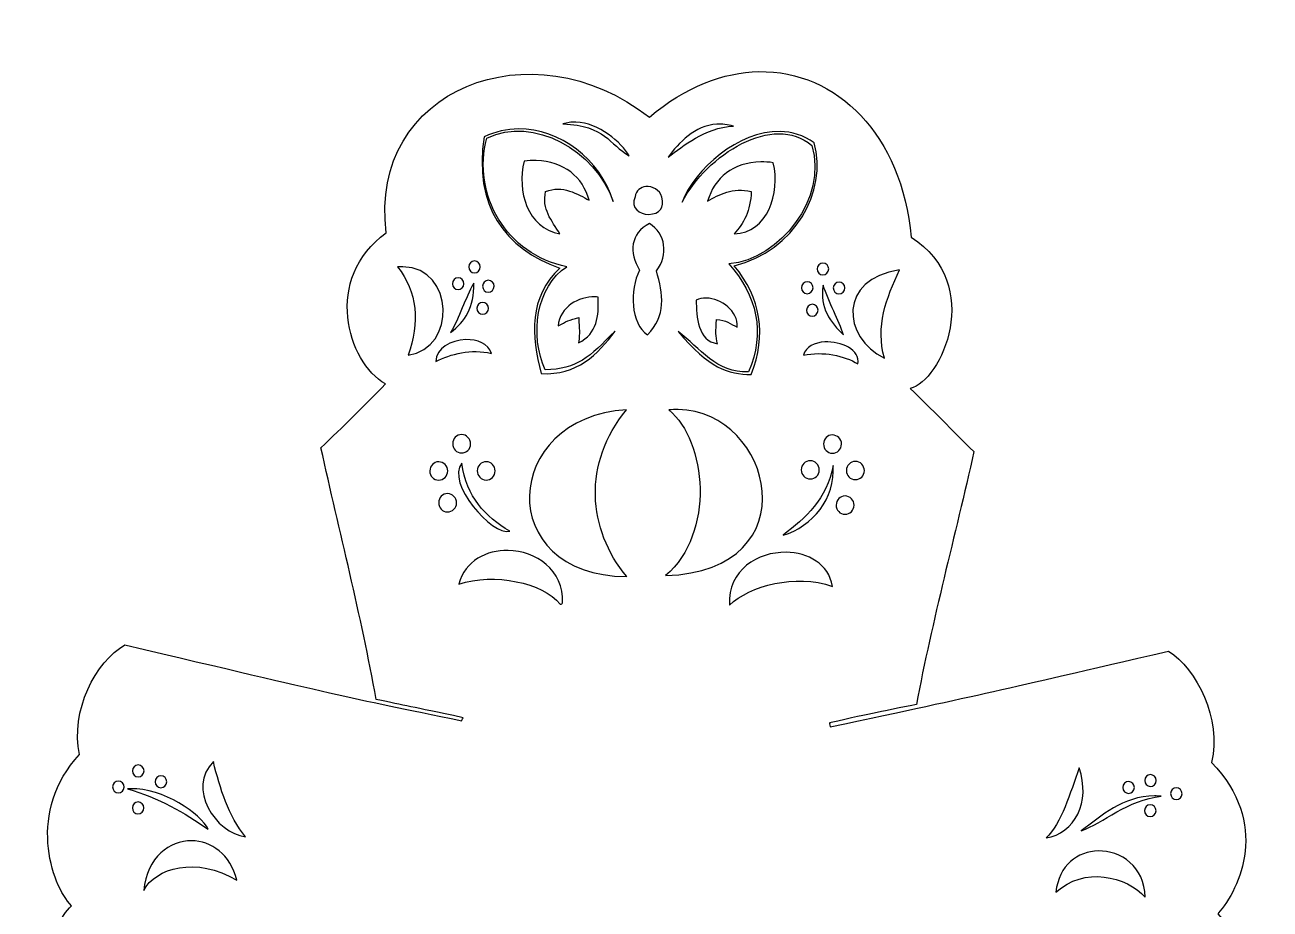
# Model space of a CAD drawing. Header units: centimetres. Extents: x -5.4 to 5.5, y -5 to 10.6.
# Drawn here: x -5.44 to 5.48, y 2.88 to 10.63 of the extents above; entities that cross this region are included whole.
import ezdxf

# ---------------------------------------------------------------- set-up
doc = ezdxf.new("R2010")
doc.units = ezdxf.units.CM
doc.header["$MEASUREMENT"] = 0
doc.layers.add('Layer 1', color=7, linetype='Continuous')

msp = doc.modelspace()

# ---------------------------------------------------------------- linework, layer by layer
at = {"layer": 'Layer 1', "color": 30}
for points, knots in [([(0.99781, 10.22204), (0.68778, 10.2168), (0.35603, 10.09139), (0.03787, 9.82269), (0.03787, 9.82269), (-0.99643, 10.63162), (-2.42919, 10.07004), (-2.26897, 8.80901), (-2.26897, 8.80901), (-2.82344, 8.40969), (-2.61031, 7.67747), (-2.27641, 7.48444), (-2.27641, 7.48444), (-2.45864, 7.29214), (-2.65015, 7.10892), (-2.84113, 6.92551), (-2.84113, 6.92551), (-2.67789, 6.19019), (-2.49116, 5.46082), (-2.35661, 4.71955), (-2.35661, 4.71955), (-2.09047, 4.66338), (-2.07008, 4.66033), (-1.59428, 4.55997), (-1.59428, 4.55997), (-1.60575, 4.54079), (-1.60587, 4.5419), (-1.60503, 4.53351), (-1.60503, 4.53351), (-2.65036, 4.74461), (-2.67379, 4.75408), (-4.55844, 5.19745), (-4.55844, 5.19745), (-4.81676, 5.05476), (-5.03956, 4.61577), (-4.95614, 4.23585), (-4.95614, 4.23585), (-5.42023, 3.75039), (-5.20814, 3.09184), (-5.02725, 2.91211), (-5.02725, 2.91211), (-5.21847, 2.74214), (-5.43564, 2.05873), (-4.97103, 1.6388), (-4.97103, 1.6388), (-5.07201, 1.24442), (-4.80961, 0.78864), (-4.59565, 0.66232), (-4.59565, 0.66232), (-2.93792, 1.01713), (-2.92215, 1.01973), (-1.63976, 1.29071), (-1.63976, 1.29071), (-1.61511, 1.29465), (-1.63366, 1.27191), (-1.6348, 1.25929), (-1.6348, 1.25929), (-1.99486, 1.1846), (-1.99308, 1.18653), (-2.37812, 1.10468), (-2.37812, 1.10468), (-2.51907, 0.36774), (-2.7231, -0.35496), (-2.88909, -1.0864), (-2.88909, -1.0864), (-2.69911, -1.26742), (-2.52046, -1.4597), (-2.33099, -1.6412), (-2.33099, -1.6412), (-2.66353, -1.77444), (-2.97192, -2.5246), (-2.33843, -2.96577), (-2.33843, -2.96577), (-2.58879, -4.14268), (-1.09391, -5.0306), (-0.05557, -4.01749), (-0.05557, -4.01749), (0.80616, -4.96632), (2.61625, -4.10729), (2.26036, -3.00381), (2.26036, -3.00381), (2.78261, -2.62492), (2.6924, -1.9676), (2.26863, -1.67924), (2.26863, -1.67924), (2.4497, -1.48574), (2.64385, -1.30442), (2.83418, -1.12031), (2.83418, -1.12031), (2.67197, -0.38797), (2.48557, 0.33893), (2.34884, 1.07656), (2.34884, 1.07656), (2.07284, 1.13728), (2.01518, 1.1503), (1.59891, 1.25185), (1.59891, 1.25185), (1.59711, 1.25513), (1.59618, 1.25621), (1.59477, 1.25846), (1.59477, 1.25846), (1.5888, 1.23303), (1.57569, 1.28906), (1.59477, 1.25846), (1.59477, 1.25846), (1.59591, 1.26331), (1.59702, 1.27031), (1.59726, 1.28244), (1.59726, 1.28244), (2.57835, 1.04156), (3.54677, 0.80595), (4.54985, 0.60775), (4.54985, 0.60775), (4.8774, 0.7806), (4.99468, 1.22621), (4.94838, 1.56935), (4.94838, 1.56935), (5.31677, 1.8902), (5.35529, 2.50294), (5.01866, 2.841), (5.01866, 2.841), (5.21888, 3.06194), (5.47733, 3.64001), (4.96409, 4.1664), (4.96409, 4.1664), (5.05577, 4.55319), (4.83259, 4.98464), (4.58789, 5.14371), (4.58789, 5.14371), (3.05757, 4.78668), (3.01738, 4.77907), (1.6229, 4.47894), (1.6229, 4.47894), (1.61199, 4.51906), (1.62022, 4.49167), (1.61629, 4.51449), (1.61629, 4.51449), (2.01759, 4.60458), (2.07181, 4.61464), (2.37697, 4.67489), (2.37697, 4.67489), (2.51754, 5.41195), (2.71687, 6.15995), (2.88216, 6.8916), (2.88216, 6.8916), (2.6918, 7.07223), (2.51353, 7.26572), (2.32323, 7.4464), (2.32323, 7.4464), (2.59356, 7.50225), (2.98139, 8.35942), (2.33067, 8.77097), (2.33067, 8.77097), (2.25408, 9.66532), (1.67991, 10.23358), (0.99783, 10.22204), (0.99783, 10.22204), (0.99783, 10.22204), (0.99781, 10.22204), (0.99781, 10.22204)], [0, 0, 0, 0, 0.02439024, 0.02439024, 0.02439024, 0.02439024, 0.04878049, 0.04878049, 0.04878049, 0.04878049, 0.07317073, 0.07317073, 0.07317073, 0.07317073, 0.09756098, 0.09756098, 0.09756098, 0.09756098, 0.12195122, 0.12195122, 0.12195122, 0.12195122, 0.14634146, 0.14634146, 0.14634146, 0.14634146, 0.17073171, 0.17073171, 0.17073171, 0.17073171, 0.19512195, 0.19512195, 0.19512195, 0.19512195, 0.2195122, 0.2195122, 0.2195122, 0.2195122, 0.24390244, 0.24390244, 0.24390244, 0.24390244, 0.26829268, 0.26829268, 0.26829268, 0.26829268, 0.29268293, 0.29268293, 0.29268293, 0.29268293, 0.31707317, 0.31707317, 0.31707317, 0.31707317, 0.34146341, 0.34146341, 0.34146341, 0.34146341, 0.36585366, 0.36585366, 0.36585366, 0.36585366, 0.3902439, 0.3902439, 0.3902439, 0.3902439, 0.41463415, 0.41463415, 0.41463415, 0.41463415, 0.43902439, 0.43902439, 0.43902439, 0.43902439, 0.46341463, 0.46341463, 0.46341463, 0.46341463, 0.48780488, 0.48780488, 0.48780488, 0.48780488, 0.51219512, 0.51219512, 0.51219512, 0.51219512, 0.53658537, 0.53658537, 0.53658537, 0.53658537, 0.56097561, 0.56097561, 0.56097561, 0.56097561, 0.58536585, 0.58536585, 0.58536585, 0.58536585, 0.6097561, 0.6097561, 0.6097561, 0.6097561, 0.63414634, 0.63414634, 0.63414634, 0.63414634, 0.65853659, 0.65853659, 0.65853659, 0.65853659, 0.68292683, 0.68292683, 0.68292683, 0.68292683, 0.70731707, 0.70731707, 0.70731707, 0.70731707, 0.73170732, 0.73170732, 0.73170732, 0.73170732, 0.75609756, 0.75609756, 0.75609756, 0.75609756, 0.7804878, 0.7804878, 0.7804878, 0.7804878, 0.80487805, 0.80487805, 0.80487805, 0.80487805, 0.82926829, 0.82926829, 0.82926829, 0.82926829, 0.85365854, 0.85365854, 0.85365854, 0.85365854, 0.87804878, 0.87804878, 0.87804878, 0.87804878, 0.90243902, 0.90243902, 0.90243902, 0.90243902, 0.92682927, 0.92682927, 0.92682927, 0.92682927, 0.95121951, 0.95121951, 0.95121951, 0.95121951, 1, 1, 1, 1]), ([(-1.10976, 9.72016), (-0.74837, 9.723), (-0.39326, 9.45751), (-0.2788, 9.08268), (-0.2788, 9.08268), (-0.43863, 9.53771), (-0.97636, 9.83454), (-1.3884, 9.63996), (-1.3884, 9.63996), (-1.51881, 9.14561), (-1.21557, 8.61529), (-0.68478, 8.51217), (-0.68478, 8.51217), (-0.9553, 8.34548), (-1.01378, 7.90745), (-0.87577, 7.60845), (-0.87577, 7.60845), (-0.59604, 7.61463), (-0.4899, 7.71678), (-0.26392, 7.94828), (-0.26392, 7.94828), (-0.4126, 7.7438), (-0.60114, 7.55645), (-0.90967, 7.57621), (-0.90967, 7.57621), (-0.99905, 7.90497), (-1.02047, 8.24958), (-0.74678, 8.49977), (-0.74678, 8.49977), (-1.22754, 8.66444), (-1.50799, 9.05348), (-1.40989, 9.65071), (-1.40989, 9.65071), (-1.31291, 9.69698), (-1.21094, 9.71937), (-1.10975, 9.72016), (-1.10975, 9.72016), (-1.10975, 9.72016), (-1.10976, 9.72016), (-1.10976, 9.72016)], [0, 0, 0, 0, 0.09090909, 0.09090909, 0.09090909, 0.09090909, 0.18181818, 0.18181818, 0.18181818, 0.18181818, 0.27272727, 0.27272727, 0.27272727, 0.27272727, 0.36363636, 0.36363636, 0.36363636, 0.36363636, 0.45454545, 0.45454545, 0.45454545, 0.45454545, 0.54545455, 0.54545455, 0.54545455, 0.54545455, 0.63636364, 0.63636364, 0.63636364, 0.63636364, 0.72727273, 0.72727273, 0.72727273, 0.72727273, 0.81818182, 0.81818182, 0.81818182, 0.81818182, 1, 1, 1, 1]), ([(1.18301, 9.69784), (1.28561, 9.69541), (1.38687, 9.66557), (1.48067, 9.59945), (1.48067, 9.59945), (1.60357, 9.17218), (1.30896, 8.65181), (0.78118, 8.52045), (0.78118, 8.52045), (1.016, 8.23791), (1.0659, 7.91833), (0.93084, 7.56712), (0.93084, 7.56712), (0.72551, 7.56895), (0.56241, 7.62368), (0.28923, 7.94332), (0.28923, 7.94332), (0.48198, 7.80064), (0.62659, 7.57703), (0.90521, 7.59192), (0.90521, 7.59192), (1.05863, 7.9304), (0.9775, 8.26614), (0.73488, 8.53615), (0.73488, 8.53615), (1.18256, 8.57777), (1.60349, 9.11611), (1.46001, 9.57464), (1.46001, 9.57464), (1.12549, 9.86576), (0.53957, 9.49268), (0.32478, 9.07855), (0.32478, 9.07855), (0.43413, 9.36522), (0.81659, 9.70651), (1.18302, 9.69784), (1.18302, 9.69784), (1.18302, 9.69784), (1.18301, 9.69784), (1.18301, 9.69784)], [0, 0, 0, 0, 0.09090909, 0.09090909, 0.09090909, 0.09090909, 0.18181818, 0.18181818, 0.18181818, 0.18181818, 0.27272727, 0.27272727, 0.27272727, 0.27272727, 0.36363636, 0.36363636, 0.36363636, 0.36363636, 0.45454545, 0.45454545, 0.45454545, 0.45454545, 0.54545455, 0.54545455, 0.54545455, 0.54545455, 0.63636364, 0.63636364, 0.63636364, 0.63636364, 0.72727273, 0.72727273, 0.72727273, 0.72727273, 0.81818182, 0.81818182, 0.81818182, 0.81818182, 1, 1, 1, 1]), ([(-0.60788, 9.78052), (-0.40526, 9.7759), (-0.20785, 9.5985), (-0.13907, 9.48451), (-0.13907, 9.48451), (-0.31608, 9.58319), (-0.34604, 9.75112), (-0.72033, 9.76315), (-0.72033, 9.76315), (-0.68325, 9.7756), (-0.64541, 9.78137), (-0.60788, 9.78051), (-0.60788, 9.78051), (-0.60788, 9.78051), (-0.60788, 9.78052), (-0.60788, 9.78052)], [0, 0, 0, 0, 0.2, 0.2, 0.2, 0.2, 0.4, 0.4, 0.4, 0.4, 0.6, 0.6, 0.6, 0.6, 1, 1, 1, 1]), ([(0.62904, 9.7615), (0.67437, 9.76401), (0.72263, 9.75896), (0.77456, 9.74414), (0.77456, 9.74414), (0.51468, 9.72992), (0.34085, 9.57204), (0.20074, 9.47211), (0.20074, 9.47211), (0.29566, 9.59686), (0.43258, 9.75063), (0.62903, 9.7615), (0.62903, 9.7615), (0.62903, 9.7615), (0.62904, 9.7615), (0.62904, 9.7615)], [0, 0, 0, 0, 0.2, 0.2, 0.2, 0.2, 0.4, 0.4, 0.4, 0.4, 0.6, 0.6, 0.6, 0.6, 1, 1, 1, 1]), ([(-0.9535, 9.44235), (-0.71214, 9.43518), (-0.5447, 9.30004), (-0.4913, 9.09426), (-0.4913, 9.09426), (-0.58507, 9.14726), (-0.72858, 9.23261), (-0.87164, 9.17033), (-0.87164, 9.17033), (-0.90958, 9.02008), (-0.81836, 8.91698), (-0.74679, 8.79909), (-0.74679, 8.79909), (-1.03482, 8.8574), (-1.12344, 9.17188), (-1.06098, 9.4374), (-1.06098, 9.4374), (-1.0236, 9.44177), (-0.98797, 9.44338), (-0.95349, 9.44236), (-0.95349, 9.44236), (-0.95349, 9.44236), (-0.9535, 9.44235), (-0.9535, 9.44235)], [0, 0, 0, 0, 0.14285714, 0.14285714, 0.14285714, 0.14285714, 0.28571429, 0.28571429, 0.28571429, 0.28571429, 0.42857143, 0.42857143, 0.42857143, 0.42857143, 0.57142857, 0.57142857, 0.57142857, 0.57142857, 0.71428571, 0.71428571, 0.71428571, 0.71428571, 1, 1, 1, 1]), ([(1.01434, 9.43077), (1.04887, 9.43135), (1.08519, 9.42913), (1.12266, 9.42416), (1.12266, 9.42416), (1.18655, 9.16065), (1.07656, 8.80619), (0.77953, 8.80074), (0.77953, 8.80074), (0.86499, 8.88839), (0.92298, 9.00414), (0.93001, 9.17116), (0.93001, 9.17116), (0.76843, 9.21131), (0.64673, 9.14389), (0.54802, 9.08765), (0.54802, 9.08765), (0.60533, 9.2913), (0.77266, 9.42675), (1.01435, 9.43078), (1.01435, 9.43078), (1.01435, 9.43078), (1.01434, 9.43077), (1.01434, 9.43077)], [0, 0, 0, 0, 0.14285714, 0.14285714, 0.14285714, 0.14285714, 0.28571429, 0.28571429, 0.28571429, 0.28571429, 0.42857143, 0.42857143, 0.42857143, 0.42857143, 0.57142857, 0.57142857, 0.57142857, 0.57142857, 0.71428571, 0.71428571, 0.71428571, 0.71428571, 1, 1, 1, 1]), ([(0.00562, 9.21414), (0.06366, 9.22016), (0.12944, 9.18622), (0.14535, 9.12236), (0.14535, 9.12236), (0.1674, 9.02814), (0.13244, 8.97491), (0.03125, 8.97105), (0.03125, 8.97105), (-0.04859, 8.97258), (-0.12913, 9.02513), (-0.08781, 9.12401), (-0.08781, 9.12401), (-0.08015, 9.18069), (-0.03952, 9.20945), (0.00562, 9.21414)], [0, 0, 0, 0, 0.2, 0.2, 0.2, 0.2, 0.4, 0.4, 0.4, 0.4, 0.6, 0.6, 0.6, 0.6, 1, 1, 1, 1]), ([(0.03787, 8.89003), (0.18007, 8.80354), (0.20761, 8.61478), (0.09905, 8.47662), (0.09905, 8.47662), (0.15914, 8.27247), (0.18517, 8.08027), (0.02216, 7.91521), (0.02216, 7.91521), (-0.12944, 8.01496), (-0.13618, 8.3085), (-0.04895, 8.48158), (-0.04895, 8.48158), (-0.14022, 8.63443), (-0.13171, 8.80785), (0.03787, 8.89003)], [0, 0, 0, 0, 0.2, 0.2, 0.2, 0.2, 0.4, 0.4, 0.4, 0.4, 0.6, 0.6, 0.6, 0.6, 1, 1, 1, 1]), ([(-2.12345, 8.51217), (-1.66667, 8.50061), (-1.65172, 7.79575), (-2.07797, 7.73661), (-2.07797, 7.73661), (-1.97109, 8.02202), (-1.99718, 8.29295), (-2.16892, 8.51134), (-2.16892, 8.51134), (-2.15327, 8.51245), (-2.13818, 8.51253), (-2.12345, 8.51216), (-2.12345, 8.51216), (-2.12345, 8.51216), (-2.12345, 8.51217), (-2.12345, 8.51217)], [0, 0, 0, 0, 0.2, 0.2, 0.2, 0.2, 0.4, 0.4, 0.4, 0.4, 0.6, 0.6, 0.6, 0.6, 1, 1, 1, 1]), ([(-1.49589, 8.56261), (-1.4681, 8.56235), (-1.44436, 8.53941), (-1.44463, 8.51052), (-1.44463, 8.51052), (-1.44489, 8.48162), (-1.4681, 8.45816), (-1.49589, 8.45843), (-1.49589, 8.45843), (-1.52368, 8.45869), (-1.54576, 8.48162), (-1.5455, 8.51052), (-1.5455, 8.51052), (-1.54524, 8.53941), (-1.52368, 8.56287), (-1.49589, 8.56261)], [0, 0, 0, 0, 0.2, 0.2, 0.2, 0.2, 0.4, 0.4, 0.4, 0.4, 0.6, 0.6, 0.6, 0.6, 1, 1, 1, 1]), ([(1.55839, 8.54442), (1.58618, 8.54416), (1.60909, 8.52123), (1.60883, 8.49233), (1.60883, 8.49233), (1.60857, 8.46344), (1.58535, 8.43998), (1.55756, 8.44024), (1.55756, 8.44024), (1.52977, 8.4405), (1.50769, 8.46343), (1.50795, 8.49233), (1.50795, 8.49233), (1.50821, 8.52123), (1.5306, 8.54469), (1.55839, 8.54442)], [0, 0, 0, 0, 0.2, 0.2, 0.2, 0.2, 0.4, 0.4, 0.4, 0.4, 0.6, 0.6, 0.6, 0.6, 1, 1, 1, 1]), ([(-1.63893, 8.41543), (-1.61114, 8.41517), (-1.58741, 8.39223), (-1.58767, 8.36334), (-1.58767, 8.36334), (-1.58793, 8.33444), (-1.61197, 8.31099), (-1.63976, 8.31125), (-1.63976, 8.31125), (-1.66755, 8.31151), (-1.68881, 8.33444), (-1.68854, 8.36334), (-1.68854, 8.36334), (-1.68828, 8.39224), (-1.66672, 8.4157), (-1.63893, 8.41543)], [0, 0, 0, 0, 0.2, 0.2, 0.2, 0.2, 0.4, 0.4, 0.4, 0.4, 0.6, 0.6, 0.6, 0.6, 1, 1, 1, 1]), ([(2.22977, 8.48489), (2.11331, 8.23822), (2.01901, 7.98631), (2.09748, 7.71181), (2.09748, 7.71181), (1.72414, 7.88944), (1.6911, 8.4076), (2.22977, 8.48489)], [0, 0, 0, 0, 0.33333333, 0.33333333, 0.33333333, 0.33333333, 1, 1, 1, 1]), ([(-1.50168, 8.36914), (-1.49895, 8.15549), (-1.57409, 8.03291), (-1.7059, 7.93506), (-1.7059, 7.93506), (-1.62534, 8.06677), (-1.57818, 8.23331), (-1.50168, 8.36914)], [0, 0, 0, 0, 0.33333333, 0.33333333, 0.33333333, 0.33333333, 1, 1, 1, 1]), ([(-1.37435, 8.39311), (-1.34656, 8.39285), (-1.32283, 8.36992), (-1.32309, 8.34102), (-1.32309, 8.34102), (-1.32335, 8.31212), (-1.34739, 8.28867), (-1.37518, 8.28893), (-1.37518, 8.28893), (-1.40297, 8.28919), (-1.42423, 8.31212), (-1.42396, 8.34102), (-1.42396, 8.34102), (-1.4237, 8.36992), (-1.40214, 8.39337), (-1.37435, 8.39311)], [0, 0, 0, 0, 0.2, 0.2, 0.2, 0.2, 0.4, 0.4, 0.4, 0.4, 0.6, 0.6, 0.6, 0.6, 1, 1, 1, 1]), ([(1.42114, 8.37988), (1.44893, 8.37962), (1.47184, 8.35669), (1.47157, 8.32779), (1.47157, 8.32779), (1.47131, 8.29889), (1.4481, 8.27544), (1.42031, 8.2757), (1.42031, 8.2757), (1.39252, 8.27596), (1.37044, 8.29889), (1.3707, 8.32779), (1.3707, 8.32779), (1.37096, 8.35669), (1.39335, 8.38014), (1.42113, 8.37988), (1.42113, 8.37988), (1.42113, 8.37988), (1.42114, 8.37988), (1.42114, 8.37988)], [0, 0, 0, 0, 0.16666667, 0.16666667, 0.16666667, 0.16666667, 0.33333333, 0.33333333, 0.33333333, 0.33333333, 0.5, 0.5, 0.5, 0.5, 0.66666667, 0.66666667, 0.66666667, 0.66666667, 1, 1, 1, 1]), ([(1.56087, 8.35095), (1.60749, 8.20033), (1.69939, 8.03803), (1.73864, 7.91522), (1.73864, 7.91522), (1.627, 8.02063), (1.52515, 8.1537), (1.56087, 8.35095)], [0, 0, 0, 0, 0.33333333, 0.33333333, 0.33333333, 0.33333333, 1, 1, 1, 1]), ([(1.69978, 8.37824), (1.72757, 8.37798), (1.75048, 8.35504), (1.75022, 8.32615), (1.75022, 8.32615), (1.74996, 8.29725), (1.72675, 8.2738), (1.69896, 8.27406), (1.69896, 8.27406), (1.67117, 8.27432), (1.64909, 8.29725), (1.64935, 8.32615), (1.64935, 8.32615), (1.64961, 8.35505), (1.672, 8.3785), (1.69978, 8.37824)], [0, 0, 0, 0, 0.2, 0.2, 0.2, 0.2, 0.4, 0.4, 0.4, 0.4, 0.6, 0.6, 0.6, 0.6, 1, 1, 1, 1]), ([(-1.42313, 8.19964), (-1.39534, 8.19938), (-1.37243, 8.17645), (-1.3727, 8.14755), (-1.3727, 8.14755), (-1.37296, 8.11865), (-1.39617, 8.0952), (-1.42396, 8.09546), (-1.42396, 8.09546), (-1.45175, 8.09572), (-1.47466, 8.11948), (-1.4744, 8.14838), (-1.4744, 8.14838), (-1.47414, 8.17728), (-1.45092, 8.19991), (-1.42314, 8.19965), (-1.42314, 8.19965), (-1.42314, 8.19965), (-1.42313, 8.19964), (-1.42313, 8.19964)], [0, 0, 0, 0, 0.16666667, 0.16666667, 0.16666667, 0.16666667, 0.33333333, 0.33333333, 0.33333333, 0.33333333, 0.5, 0.5, 0.5, 0.5, 0.66666667, 0.66666667, 0.66666667, 0.66666667, 1, 1, 1, 1]), ([(-0.43921, 8.24843), (-0.42974, 8.24817), (-0.42032, 8.247), (-0.4111, 8.24594), (-0.4111, 8.24594), (-0.40562, 8.07677), (-0.41746, 7.93042), (-0.58308, 7.8441), (-0.58308, 7.8441), (-0.571, 7.945), (-0.57805, 7.95325), (-0.58144, 8.06652), (-0.58144, 8.06652), (-0.66342, 8.04666), (-0.69328, 8.03261), (-0.76251, 7.99376), (-0.76251, 7.99376), (-0.74592, 8.16357), (-0.58133, 8.25203), (-0.43922, 8.24842), (-0.43922, 8.24842), (-0.43922, 8.24842), (-0.43921, 8.24843), (-0.43921, 8.24843)], [0, 0, 0, 0, 0.14285714, 0.14285714, 0.14285714, 0.14285714, 0.28571429, 0.28571429, 0.28571429, 0.28571429, 0.42857143, 0.42857143, 0.42857143, 0.42857143, 0.57142857, 0.57142857, 0.57142857, 0.57142857, 0.71428571, 0.71428571, 0.71428571, 0.71428571, 1, 1, 1, 1]), ([(0.53479, 8.23768), (0.66846, 8.23649), (0.81776, 8.12131), (0.80599, 7.98385), (0.80599, 7.98385), (0.74896, 8.00829), (0.70638, 8.04727), (0.62657, 8.04917), (0.62657, 8.04917), (0.61926, 7.9456), (0.61604, 7.9013), (0.63566, 7.8375), (0.63566, 7.8375), (0.45919, 7.86196), (0.45086, 8.07448), (0.44714, 8.21949), (0.44714, 8.21949), (0.47414, 8.23248), (0.50394, 8.23795), (0.53478, 8.23768), (0.53478, 8.23768), (0.53478, 8.23768), (0.53479, 8.23768), (0.53479, 8.23768)], [0, 0, 0, 0, 0.14285714, 0.14285714, 0.14285714, 0.14285714, 0.28571429, 0.28571429, 0.28571429, 0.28571429, 0.42857143, 0.42857143, 0.42857143, 0.42857143, 0.57142857, 0.57142857, 0.57142857, 0.57142857, 0.71428571, 0.71428571, 0.71428571, 0.71428571, 1, 1, 1, 1]), ([(1.46579, 8.18311), (1.49358, 8.18285), (1.51566, 8.15909), (1.5154, 8.13019), (1.5154, 8.13019), (1.51514, 8.10129), (1.49275, 8.07866), (1.46496, 8.07892), (1.46496, 8.07892), (1.43717, 8.07918), (1.41426, 8.10211), (1.41453, 8.13101), (1.41453, 8.13101), (1.41479, 8.15991), (1.438, 8.18336), (1.46579, 8.1831), (1.46579, 8.1831), (1.46579, 8.1831), (1.46579, 8.18311), (1.46579, 8.18311)], [0, 0, 0, 0, 0.16666667, 0.16666667, 0.16666667, 0.16666667, 0.33333333, 0.33333333, 0.33333333, 0.33333333, 0.5, 0.5, 0.5, 0.5, 0.66666667, 0.66666667, 0.66666667, 0.66666667, 1, 1, 1, 1]), ([(-1.57113, 7.87305), (-1.47079, 7.8758), (-1.3744, 7.83847), (-1.34706, 7.75316), (-1.34706, 7.75316), (-1.52478, 7.79451), (-1.70469, 7.74764), (-1.83489, 7.68205), (-1.83489, 7.68205), (-1.83491, 7.79948), (-1.70014, 7.86952), (-1.57113, 7.87305)], [0, 0, 0, 0, 0.25, 0.25, 0.25, 0.25, 0.5, 0.5, 0.5, 0.5, 1, 1, 1, 1]), ([(1.5741, 7.8532), (1.71856, 7.86116), (1.88782, 7.78313), (1.86432, 7.66055), (1.86432, 7.66055), (1.74434, 7.73402), (1.55971, 7.77279), (1.38724, 7.73662), (1.38724, 7.73662), (1.40946, 7.81242), (1.48743, 7.84842), (1.5741, 7.8532)], [0, 0, 0, 0, 0.25, 0.25, 0.25, 0.25, 0.5, 0.5, 0.5, 0.5, 1, 1, 1, 1]), ([(-0.16223, 7.25871), (-0.54937, 6.7896), (-0.50468, 6.21104), (-0.16141, 5.79606), (-0.16141, 5.79606), (-1.33571, 5.80601), (-1.25991, 7.193), (-0.16223, 7.25871)], [0, 0, 0, 0, 0.33333333, 0.33333333, 0.33333333, 0.33333333, 1, 1, 1, 1]), ([(0.29005, 7.26037), (1.11877, 7.24745), (1.46278, 5.84896), (0.17926, 5.80516), (0.17926, 5.80516), (0.61363, 6.17406), (0.54026, 6.98697), (0.2082, 7.25706), (0.2082, 7.25706), (0.2359, 7.25963), (0.26332, 7.26078), (0.29006, 7.26037), (0.29006, 7.26037), (0.29006, 7.26037), (0.29005, 7.26037), (0.29005, 7.26037)], [0, 0, 0, 0, 0.2, 0.2, 0.2, 0.2, 0.4, 0.4, 0.4, 0.4, 0.6, 0.6, 0.6, 0.6, 1, 1, 1, 1]), ([(-1.60834, 7.04125), (-1.56504, 7.04099), (-1.5287, 7.00392), (-1.52896, 6.9594), (-1.52896, 6.9594), (-1.52922, 6.91487), (-1.56587, 6.87976), (-1.60916, 6.88002), (-1.60916, 6.88002), (-1.65246, 6.88028), (-1.68632, 6.91569), (-1.68606, 6.96022), (-1.68606, 6.96022), (-1.6858, 7.00474), (-1.65163, 7.04151), (-1.60834, 7.04125)], [0, 0, 0, 0, 0.2, 0.2, 0.2, 0.2, 0.4, 0.4, 0.4, 0.4, 0.6, 0.6, 0.6, 0.6, 1, 1, 1, 1]), ([(1.6419, 7.03795), (1.68519, 7.03769), (1.72154, 7.00227), (1.72128, 6.95775), (1.72128, 6.95775), (1.72102, 6.91323), (1.68437, 6.87728), (1.64108, 6.87755), (1.64108, 6.87755), (1.59779, 6.87781), (1.56309, 6.91405), (1.56336, 6.95858), (1.56336, 6.95858), (1.56362, 7.00311), (1.59861, 7.03822), (1.64191, 7.03796), (1.64191, 7.03796), (1.64191, 7.03796), (1.6419, 7.03795), (1.6419, 7.03795)], [0, 0, 0, 0, 0.16666667, 0.16666667, 0.16666667, 0.16666667, 0.33333333, 0.33333333, 0.33333333, 0.33333333, 0.5, 0.5, 0.5, 0.5, 0.66666667, 0.66666667, 0.66666667, 0.66666667, 1, 1, 1, 1]), ([(-1.80843, 6.80231), (-1.76513, 6.80205), (-1.72962, 6.76664), (-1.72988, 6.72211), (-1.72988, 6.72211), (-1.73014, 6.67758), (-1.76678, 6.64164), (-1.81008, 6.64191), (-1.81008, 6.64191), (-1.85337, 6.64217), (-1.88724, 6.67841), (-1.88697, 6.72294), (-1.88697, 6.72294), (-1.88671, 6.76747), (-1.85172, 6.80258), (-1.80842, 6.80232), (-1.80842, 6.80232), (-1.80842, 6.80232), (-1.80843, 6.80231), (-1.80843, 6.80231)], [0, 0, 0, 0, 0.16666667, 0.16666667, 0.16666667, 0.16666667, 0.33333333, 0.33333333, 0.33333333, 0.33333333, 0.5, 0.5, 0.5, 0.5, 0.66666667, 0.66666667, 0.66666667, 0.66666667, 1, 1, 1, 1]), ([(-1.60669, 6.79074), (-1.56671, 6.49311), (-1.39911, 6.32181), (-1.18666, 6.1946), (-1.18666, 6.1946), (-1.33996, 6.15229), (-1.74865, 6.61695), (-1.60669, 6.79074)], [0, 0, 0, 0, 0.33333333, 0.33333333, 0.33333333, 0.33333333, 1, 1, 1, 1]), ([(-1.39254, 6.80313), (-1.34924, 6.80287), (-1.31455, 6.76745), (-1.31482, 6.72293), (-1.31482, 6.72293), (-1.31508, 6.67841), (-1.35008, 6.64246), (-1.39337, 6.64273), (-1.39337, 6.64273), (-1.43667, 6.64299), (-1.47218, 6.67923), (-1.47192, 6.72376), (-1.47192, 6.72376), (-1.47166, 6.76828), (-1.43584, 6.8034), (-1.39254, 6.80314), (-1.39254, 6.80314), (-1.39254, 6.80314), (-1.39254, 6.80313), (-1.39254, 6.80313)], [0, 0, 0, 0, 0.16666667, 0.16666667, 0.16666667, 0.16666667, 0.33333333, 0.33333333, 0.33333333, 0.33333333, 0.5, 0.5, 0.5, 0.5, 0.66666667, 0.66666667, 0.66666667, 0.66666667, 1, 1, 1, 1]), ([(1.64686, 6.77089), (1.6686, 6.48003), (1.46737, 6.23658), (1.20865, 6.15904), (1.20865, 6.15904), (1.40585, 6.31135), (1.59324, 6.47331), (1.64686, 6.77089)], [0, 0, 0, 0, 0.33333333, 0.33333333, 0.33333333, 0.33333333, 1, 1, 1, 1]), ([(1.4476, 6.81222), (1.4909, 6.81196), (1.52641, 6.77572), (1.52615, 6.73119), (1.52615, 6.73119), (1.52589, 6.68666), (1.49007, 6.65155), (1.44677, 6.65181), (1.44677, 6.65181), (1.40348, 6.65207), (1.36796, 6.68748), (1.36822, 6.73201), (1.36822, 6.73201), (1.36848, 6.77654), (1.4043, 6.81248), (1.4476, 6.81221), (1.4476, 6.81221), (1.4476, 6.81221), (1.4476, 6.81222), (1.4476, 6.81222)], [0, 0, 0, 0, 0.16666667, 0.16666667, 0.16666667, 0.16666667, 0.33333333, 0.33333333, 0.33333333, 0.33333333, 0.5, 0.5, 0.5, 0.5, 0.66666667, 0.66666667, 0.66666667, 0.66666667, 1, 1, 1, 1]), ([(1.84282, 6.80644), (1.88612, 6.80618), (1.92163, 6.76994), (1.92137, 6.72541), (1.92137, 6.72541), (1.92111, 6.68089), (1.88529, 6.64577), (1.84199, 6.64603), (1.84199, 6.64603), (1.7987, 6.64629), (1.76401, 6.68171), (1.76427, 6.72623), (1.76427, 6.72623), (1.76453, 6.77076), (1.79952, 6.8067), (1.84282, 6.80643), (1.84282, 6.80643), (1.84282, 6.80643), (1.84282, 6.80644), (1.84282, 6.80644)], [0, 0, 0, 0, 0.16666667, 0.16666667, 0.16666667, 0.16666667, 0.33333333, 0.33333333, 0.33333333, 0.33333333, 0.5, 0.5, 0.5, 0.5, 0.66666667, 0.66666667, 0.66666667, 0.66666667, 1, 1, 1, 1]), ([(-1.73071, 6.52367), (-1.68741, 6.52341), (-1.6519, 6.48717), (-1.65216, 6.44264), (-1.65216, 6.44264), (-1.65242, 6.39812), (-1.68907, 6.363), (-1.73236, 6.36326), (-1.73236, 6.36326), (-1.77565, 6.36352), (-1.80952, 6.39894), (-1.80926, 6.44346), (-1.80926, 6.44346), (-1.809, 6.48798), (-1.774, 6.52393), (-1.73071, 6.52366), (-1.73071, 6.52366), (-1.73071, 6.52366), (-1.73071, 6.52367), (-1.73071, 6.52367)], [0, 0, 0, 0, 0.16666667, 0.16666667, 0.16666667, 0.16666667, 0.33333333, 0.33333333, 0.33333333, 0.33333333, 0.5, 0.5, 0.5, 0.5, 0.66666667, 0.66666667, 0.66666667, 0.66666667, 1, 1, 1, 1]), ([(1.75269, 6.503), (1.79598, 6.50274), (1.8315, 6.46649), (1.83124, 6.42197), (1.83124, 6.42197), (1.83098, 6.37745), (1.79433, 6.34233), (1.75104, 6.34259), (1.75104, 6.34259), (1.70775, 6.34285), (1.67388, 6.37827), (1.67414, 6.42279), (1.67414, 6.42279), (1.6744, 6.46731), (1.70939, 6.50326), (1.75269, 6.50299), (1.75269, 6.50299), (1.75269, 6.50299), (1.75269, 6.503), (1.75269, 6.503)], [0, 0, 0, 0, 0.16666667, 0.16666667, 0.16666667, 0.16666667, 0.33333333, 0.33333333, 0.33333333, 0.33333333, 0.5, 0.5, 0.5, 0.5, 0.66666667, 0.66666667, 0.66666667, 0.66666667, 1, 1, 1, 1]), ([(-1.20154, 6.02592), (-0.95917, 6.02117), (-0.71185, 5.85619), (-0.72364, 5.56621), (-0.72364, 5.56621), (-0.72602, 5.55799), (-0.73199, 5.55366), (-0.74431, 5.55546), (-0.74431, 5.55546), (-0.89967, 5.74385), (-1.31941, 5.83225), (-1.63397, 5.73075), (-1.63397, 5.73075), (-1.57572, 5.9366), (-1.39005, 6.02962), (-1.20154, 6.02593), (-1.20154, 6.02593), (-1.20154, 6.02593), (-1.20154, 6.02592), (-1.20154, 6.02592)], [0, 0, 0, 0, 0.16666667, 0.16666667, 0.16666667, 0.16666667, 0.33333333, 0.33333333, 0.33333333, 0.33333333, 0.5, 0.5, 0.5, 0.5, 0.66666667, 0.66666667, 0.66666667, 0.66666667, 1, 1, 1, 1]), ([(1.23593, 6.00939), (1.42816, 6.00677), (1.61007, 5.90755), (1.64107, 5.71091), (1.64107, 5.71091), (1.31751, 5.82692), (0.91779, 5.71313), (0.73901, 5.5472), (0.73901, 5.5472), (0.72449, 5.85719), (0.98878, 6.01275), (1.23593, 6.00939)], [0, 0, 0, 0, 0.25, 0.25, 0.25, 0.25, 0.5, 0.5, 0.5, 0.5, 1, 1, 1, 1]), ([(-3.78371, 4.17467), (-3.72525, 3.93664), (-3.65269, 3.70014), (-3.50176, 3.51569), (-3.50176, 3.51569), (-3.76716, 3.54841), (-4.01735, 3.94475), (-3.78371, 4.17467)], [0, 0, 0, 0, 0.33333333, 0.33333333, 0.33333333, 0.33333333, 1, 1, 1, 1]), ([(-4.44269, 4.14573), (-4.4149, 4.14547), (-4.39116, 4.12253), (-4.39143, 4.09364), (-4.39143, 4.09364), (-4.39169, 4.06474), (-4.4149, 4.04129), (-4.44269, 4.04155), (-4.44269, 4.04155), (-4.47048, 4.04181), (-4.49256, 4.06475), (-4.4923, 4.09364), (-4.4923, 4.09364), (-4.49204, 4.12254), (-4.47048, 4.146), (-4.44269, 4.14573)], [0, 0, 0, 0, 0.2, 0.2, 0.2, 0.2, 0.4, 0.4, 0.4, 0.4, 0.6, 0.6, 0.6, 0.6, 1, 1, 1, 1]), ([(-4.24343, 4.05064), (-4.21564, 4.05038), (-4.19273, 4.02662), (-4.19299, 3.99772), (-4.19299, 3.99772), (-4.19325, 3.96882), (-4.21646, 3.9462), (-4.24425, 3.94646), (-4.24425, 3.94646), (-4.27204, 3.94672), (-4.29412, 3.96965), (-4.29386, 3.99855), (-4.29386, 3.99855), (-4.2936, 4.02745), (-4.27121, 4.0509), (-4.24343, 4.05064)], [0, 0, 0, 0, 0.2, 0.2, 0.2, 0.2, 0.4, 0.4, 0.4, 0.4, 0.6, 0.6, 0.6, 0.6, 1, 1, 1, 1]), ([(3.80322, 4.11927), (3.91039, 3.8213), (3.76111, 3.54374), (3.51383, 3.5066), (3.51383, 3.5066), (3.64843, 3.63193), (3.7258, 3.90116), (3.80322, 4.11927)], [0, 0, 0, 0, 0.33333333, 0.33333333, 0.33333333, 0.33333333, 1, 1, 1, 1]), ([(4.42829, 4.06139), (4.45608, 4.06113), (4.47982, 4.0382), (4.47956, 4.0093), (4.47956, 4.0093), (4.4793, 3.9804), (4.45526, 3.95694), (4.42747, 3.95721), (4.42747, 3.95721), (4.39968, 3.95747), (4.37842, 3.98123), (4.37869, 4.01013), (4.37869, 4.01013), (4.37895, 4.03903), (4.40051, 4.06166), (4.4283, 4.06139), (4.4283, 4.06139), (4.4283, 4.06139), (4.42829, 4.06139), (4.42829, 4.06139)], [0, 0, 0, 0, 0.16666667, 0.16666667, 0.16666667, 0.16666667, 0.33333333, 0.33333333, 0.33333333, 0.33333333, 0.5, 0.5, 0.5, 0.5, 0.66666667, 0.66666667, 0.66666667, 0.66666667, 1, 1, 1, 1]), ([(-4.61715, 4.00434), (-4.58936, 4.00408), (-4.56562, 3.98115), (-4.56588, 3.95225), (-4.56588, 3.95225), (-4.56614, 3.92335), (-4.58936, 3.8999), (-4.61715, 3.90016), (-4.61715, 3.90016), (-4.64494, 3.90042), (-4.66702, 3.92418), (-4.66676, 3.95308), (-4.66676, 3.95308), (-4.6665, 3.98198), (-4.64494, 4.0046), (-4.61715, 4.00434)], [0, 0, 0, 0, 0.2, 0.2, 0.2, 0.2, 0.4, 0.4, 0.4, 0.4, 0.6, 0.6, 0.6, 0.6, 1, 1, 1, 1]), ([(-4.51049, 3.93737), (-4.2226, 3.94593), (-3.89125, 3.71753), (-3.83084, 3.58184), (-3.83084, 3.58184), (-4.0369, 3.72941), (-4.26247, 3.85658), (-4.53777, 3.93572), (-4.53777, 3.93572), (-4.52858, 3.93651), (-4.51977, 3.9371), (-4.51048, 3.93736), (-4.51048, 3.93736), (-4.51048, 3.93736), (-4.51049, 3.93737), (-4.51049, 3.93737)], [0, 0, 0, 0, 0.2, 0.2, 0.2, 0.2, 0.4, 0.4, 0.4, 0.4, 0.6, 0.6, 0.6, 0.6, 1, 1, 1, 1]), ([(4.23813, 4.00021), (4.26592, 3.99995), (4.288, 3.97619), (4.28774, 3.94729), (4.28774, 3.94729), (4.28748, 3.91839), (4.26509, 3.89576), (4.2373, 3.89603), (4.2373, 3.89603), (4.20951, 3.89629), (4.1866, 3.91922), (4.18686, 3.94812), (4.18686, 3.94812), (4.18712, 3.97702), (4.21034, 4.00048), (4.23813, 4.00021)], [0, 0, 0, 0, 0.2, 0.2, 0.2, 0.2, 0.4, 0.4, 0.4, 0.4, 0.6, 0.6, 0.6, 0.6, 1, 1, 1, 1]), ([(4.65567, 3.94646), (4.68346, 3.9462), (4.70637, 3.92244), (4.7061, 3.89354), (4.7061, 3.89354), (4.70584, 3.86464), (4.68263, 3.84201), (4.65484, 3.84227), (4.65484, 3.84227), (4.62705, 3.84253), (4.60497, 3.86546), (4.60523, 3.89436), (4.60523, 3.89436), (4.60549, 3.92326), (4.62788, 3.94671), (4.65566, 3.94645), (4.65566, 3.94645), (4.65566, 3.94645), (4.65567, 3.94646), (4.65567, 3.94646)], [0, 0, 0, 0, 0.16666667, 0.16666667, 0.16666667, 0.16666667, 0.33333333, 0.33333333, 0.33333333, 0.33333333, 0.5, 0.5, 0.5, 0.5, 0.66666667, 0.66666667, 0.66666667, 0.66666667, 1, 1, 1, 1]), ([(-4.44434, 3.82161), (-4.41655, 3.82135), (-4.39281, 3.79841), (-4.39308, 3.76952), (-4.39308, 3.76952), (-4.39334, 3.74062), (-4.41738, 3.71717), (-4.44517, 3.71743), (-4.44517, 3.71743), (-4.47296, 3.71769), (-4.49422, 3.74063), (-4.49395, 3.76952), (-4.49395, 3.76952), (-4.49369, 3.79842), (-4.47213, 3.82188), (-4.44434, 3.82161)], [0, 0, 0, 0, 0.2, 0.2, 0.2, 0.2, 0.4, 0.4, 0.4, 0.4, 0.6, 0.6, 0.6, 0.6, 1, 1, 1, 1]), ([(4.4655, 3.8737), (4.48434, 3.8737), (4.50363, 3.8737), (4.52338, 3.87203), (4.52338, 3.87203), (4.22958, 3.84121), (4.01271, 3.63471), (3.82223, 3.56859), (3.82223, 3.56859), (3.99932, 3.69925), (4.18284, 3.87286), (4.4655, 3.87369), (4.4655, 3.87369), (4.4655, 3.87369), (4.4655, 3.8737), (4.4655, 3.8737)], [0, 0, 0, 0, 0.2, 0.2, 0.2, 0.2, 0.4, 0.4, 0.4, 0.4, 0.6, 0.6, 0.6, 0.6, 1, 1, 1, 1]), ([(4.42664, 3.79681), (4.45443, 3.79655), (4.47816, 3.77362), (4.4779, 3.74472), (4.4779, 3.74472), (4.47764, 3.71582), (4.4536, 3.69236), (4.42581, 3.69263), (4.42581, 3.69263), (4.39802, 3.69289), (4.37676, 3.71665), (4.37703, 3.74555), (4.37703, 3.74555), (4.37729, 3.77445), (4.39885, 3.79708), (4.42664, 3.79681)], [0, 0, 0, 0, 0.2, 0.2, 0.2, 0.2, 0.4, 0.4, 0.4, 0.4, 0.6, 0.6, 0.6, 0.6, 1, 1, 1, 1]), ([(-3.97471, 3.48179), (-3.80411, 3.48002), (-3.63486, 3.36409), (-3.57866, 3.13535), (-3.57866, 3.13535), (-3.92883, 3.34882), (-4.29612, 3.24188), (-4.39473, 3.04522), (-4.39473, 3.04522), (-4.36247, 3.33925), (-4.16805, 3.4838), (-3.9747, 3.48178), (-3.9747, 3.48178), (-3.9747, 3.48178), (-3.97471, 3.48179), (-3.97471, 3.48179)], [0, 0, 0, 0, 0.2, 0.2, 0.2, 0.2, 0.4, 0.4, 0.4, 0.4, 0.6, 0.6, 0.6, 0.6, 1, 1, 1, 1]), ([(3.97024, 3.39166), (4.16973, 3.39631), (4.37642, 3.25596), (4.38282, 2.98652), (4.38282, 2.98652), (4.22326, 3.17013), (3.84382, 3.26033), (3.60065, 3.02951), (3.60065, 3.02951), (3.62345, 3.27008), (3.79422, 3.38755), (3.97024, 3.39166)], [0, 0, 0, 0, 0.25, 0.25, 0.25, 0.25, 0.5, 0.5, 0.5, 0.5, 1, 1, 1, 1])]:
    msp.add_open_spline(points, degree=3, knots=knots, dxfattribs=at)

doc.saveas('drawing.dxf')
